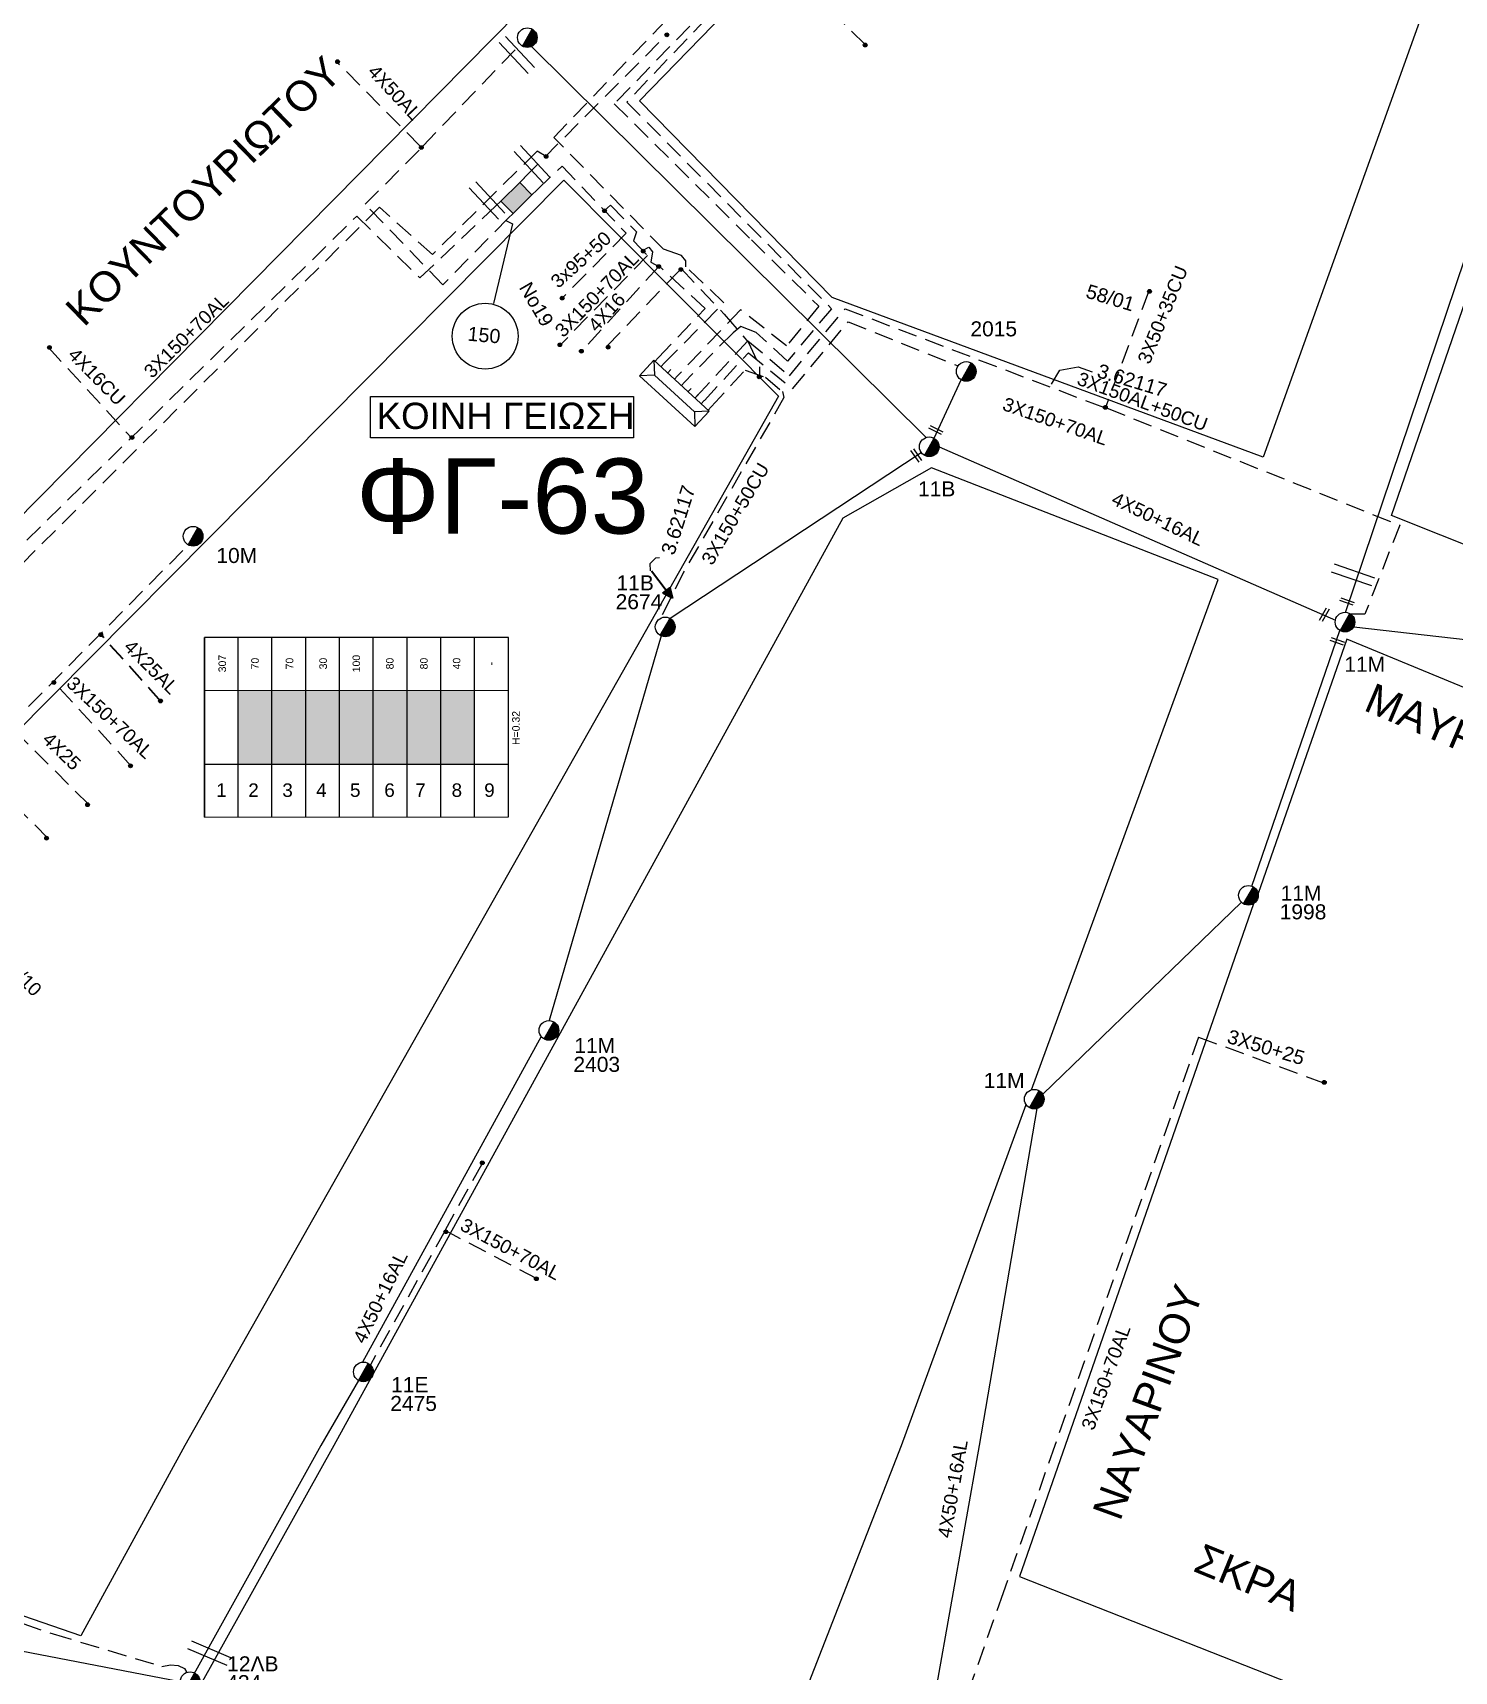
# Model space of a CAD drawing. Header units: millimetres. Extents: x 751 to 1825, y 358 to 872.
# Drawn here: x 1316.4 to 1411.1, y 469 to 578.2 of the extents above; entities that cross this region are included whole.
import ezdxf
from ezdxf.enums import TextEntityAlignment as Align

# ---------------------------------------------------------------- set-up
doc = ezdxf.new("R2010")
doc.units = ezdxf.units.MM
doc.linetypes.add('DASHED', pattern=[19.05, 12.7, -6.35])
for name, color, linetype in [('Link Box 4 Διευθύνσεων', 7, 'Continuous'), ('Άγνωστα', 7, 'Continuous'), ('Ασφαλειοκιβώτια Χ.Τ 9 αναχωρήσεων', 7, 'Continuous'), ('Γέφυρες Εναέριου Δικτύου', 7, 'Continuous'), ('Γυμνά εναέρια ΧΤ (3Φ)   3x50+35CU', 7, 'Continuous'), ('Γυμνά εναέρια ΧΤ (3Φ)   4x16CU', 7, 'Continuous'), ('Γυμνά εναέρια ΧΤ και ΦΟΠ (3Φ)   4x50+16AL', 7, 'Continuous'), ('Εναέρια παροχή ΧΤ 4x16', 7, 'SYN_LINE'), ('Επίτονοι', 7, 'Continuous'), ('Επιγραφές - Σχήματα', 7, 'Continuous'), ('Καλώδια ΧΤ   3x150+50CU', 7, 'DASHED'), ('Καλώδια ΧΤ   3x150AL+50CU', 7, 'DASHED'), ('Καλώδια ΧΤ   3x95+50CU', 7, 'DASHED'), ('Καλώδια ΧΤ   4x25CU', 7, 'DASHED'), ('Μηχανική τομή', 7, 'Continuous'), ('Στύλος ΦΜ', 7, 'Continuous'), ('Στύλος ΦΜ @ 1', 7, 'Continuous'), ('Συνδέσεις', 7, 'Continuous'), ('Τομή', 7, 'Continuous'), ('Υποσταθμός πόλεως', 7, 'Continuous'), ('Υπόβαθρο ΔΕΗ', 7, 'Continuous'), ('Υπόγεια Καλώδια Δικτύου ΧΤ   .15', 7, 'DASHED'), ('Υπόγεια καλώδια Δικτύου ΧΤ και Παρ. ΧΤ - 3X150+70 AL', 7, 'DASHED'), ('Υπόγεια καλώδια Παροχών ΧΤ   4x25', 7, 'DASHED'), ('Υπόγεια καλώδια Παροχών ΧΤ   4x50AL', 7, 'DASHED')]:
    doc.layers.add(name, color=color, linetype=linetype)
doc.styles.get("Standard").update_dxf_attribs({"font": 'arial.ttf'})
doc.linetypes.add('SYN_LINE', pattern='A,0.5,-0.0001,["/\\/\\/\\/",Standard,S=0.1,R=0,X=0,Y=-0.05],-0.25', length=0.7501)

# ---------------------------------------------------------------- blocks, each defined once
blk = doc.blocks.new('ΥΠΑΡΧΩΝ ΤΣΙΜΕΝΤΕΝΙΟΣ ΣΤΥΛΟΣ')
at = {"layer": 'Στύλος ΦΜ'}
blk.add_hatch(color=256, dxfattribs=at).paths.add_polyline_path([(-1.29, -2.28, 0.574793), (2.62, 0, 0.268822), (1.3, 2.27)])
blk.add_line((-1.29, -2.28), (1.3, 2.27), dxfattribs=at)
blk.add_circle((0, 0), 2.62, dxfattribs=at)
at = {"layer": 'Στύλος ΦΜ', "flags": 4}
for tag, p in [('ΑΡΙΘΜΟΣ', (-4.68, 8.05)), ('ΤΥΠΟΣ', (-4.91, 3.03))]:
    blk.add_attdef(tag, p, '', height=4, dxfattribs=at)
blk = doc.blocks.new('ΤΟΜΗ')
at = {"layer": 'Τομή', "ltscale": 40}
for p, q in [((-5.68, 0), (5.68, 0)), ((5.68, -2.33), (-5.68, -2.33))]:
    blk.add_line(p, q, dxfattribs=at)
blk = doc.blocks.new('_ΣΥΝΔΕΣΗ')
at = {"layer": 'Συνδέσεις', "linetype": 'SYN_LINE', "ltscale": 40}
blk.add_hatch(color=256, dxfattribs=at).paths.add_polyline_path([(0.5, -0.01, 1), (-0.5, -0.01, 1)])
at = {"layer": 'Συνδέσεις'}
blk.add_circle((0, -0.01), 0.5, dxfattribs=at)
blk = doc.blocks.new('LINK BOX 4 ΑΝΑΧΩΡΗΣΕΩΝ')
at = {"layer": 'Link Box 4 Διευθύνσεων', "ltscale": 40}
blk.add_hatch(color=256, dxfattribs=at).paths.add_polyline_path([(-3.54, 0), (-3.54, -4.67), (3.54, -4.67), (3.54, 0)])
for p, q in [((-3.54, 0), (-5.33, 0)), ((5.33, 0), (3.54, 0)), ((-3.54, -4.67), (-5.33, -4.67)), ((5.33, -4.67), (3.54, -4.67))]:
    blk.add_line(p, q, dxfattribs=at)
blk.add_lwpolyline([(-3.54, -4.67), (-3.54, 0), (3.54, 0), (3.54, -4.67)], close=True, dxfattribs=at)
blk = doc.blocks.new('ΜΗΧΑΝΙΚΗ ΤΟΜΗ')
at = {"layer": 'Μηχανική τομή', "ltscale": 40}
for p, q in [((-1.89, 0.78), (1.89, 0.78)), ((1.89, 0), (-1.89, 0))]:
    blk.add_line(p, q, dxfattribs=at)
blk = doc.blocks.new('ΕΠΙΤΟΝΟΣ')
at = {"layer": 'Επίτονοι', "lineweight": 40, "ltscale": 40}
blk.add_hatch(color=256, dxfattribs=at).paths.add_polyline_path([(-1.13, 6.47), (0, 9.1), (1.13, 6.47)])
for p, q in [((-1.13, 6.47), (0, 9.1)), ((0, 9.1), (1.13, 6.47)), ((1.13, 6.47), (-1.13, 6.47)), ((-1.13, 6.47), (0, 6.47)), ((0, 6.47), (0, 0))]:
    blk.add_line(p, q, dxfattribs=at)
blk = doc.blocks.new('ΥΠΟΣΤΑΘΜΟΣ ΠΟΛΕΩΣ 9 ΑΝΑΧΩΡΗΣΕΩΝ')
at = {"layer": 'Υποσταθμός πόλεως', "ltscale": 40}
for p, q in [((-9.63, -2.82), (-9.63, -4)), ((-7.12, -2.82), (-7.12, -4)), ((-4.84, -2.82), (-4.84, -4)), ((-2.36, -2.82), (-2.36, -4)), ((0.09, -2.82), (0.09, -4)), ((2.55, -2.82), (2.55, -4)), ((5.02, -2.82), (5.02, -4)), ((7.48, -2.82), (7.48, -4)), ((9.61, -2.82), (9.61, -4))]:
    blk.add_line(p, q, dxfattribs=at)
blk.add_lwpolyline([(-10.02, 2.82), (10.02, 2.82), (10.02, -2.82), (-10.02, -2.82)], close=True, dxfattribs=at)
for points in [[(-7.21, 0), (-10.02, 2.82)], [(-10.02, -2.82), (-7.21, 0)], [(-7.21, 0), (7.21, 0)], [(7.21, 0), (10.02, 2.82)], [(10.02, -2.82), (7.21, 0)]]:
    blk.add_lwpolyline(points, dxfattribs=at)
at = {"layer": 'Υποσταθμός πόλεως', "linetype": 'SYN_LINE', "ltscale": 40, "flags": 1}
for tag, p in [('ΜΕΤΑΣΧΗΜΑΤΙΣΜΟΣ', (10.79, 1.71)), ('ΙΣΧΥΣ', (10.77, -1.08)), ('ΑΡΙΘΜΟΣ', (10.89, -3.8))]:
    blk.add_attdef(tag, p, '', height=1.8, dxfattribs=at)
blk = doc.blocks.new('ΑΣΦΑΛΕΙΟΚΙΒΩΤΙΟ ΥΠΟΣΤΑΘΜΟΥ 9 ΑΝΑΧΩΡΗΣΕΩΝ')
at = {"layer": 'Ασφαλειοκιβώτια Χ.Τ 9 αναχωρήσεων', "ltscale": 40}
for p, q in [((-23.8, 40.36), (24.02, 40.36)), ((-9.72, 40.36), (-9.72, -40.64)), ((9.94, 40.36), (9.94, -40.64)), ((-23.8, 31.36), (24.02, 31.36)), ((-23.8, 22.36), (24.02, 22.36)), ((-23.8, 13.36), (24.02, 13.36)), ((-23.8, 4.36), (24.02, 4.36)), ((-23.8, -4.64), (24.02, -4.64)), ((-23.8, -13.64), (24.02, -13.64)), ((-23.8, -22.64), (24.02, -22.64)), ((-23.8, -31.64), (24.02, -31.64))]:
    blk.add_line(p, q, dxfattribs=at)
at = {"layer": 'Ασφαλειοκιβώτια Χ.Τ 9 αναχωρήσεων'}
blk.add_lwpolyline([(-23.8, -40.64), (24.02, -40.64), (24.02, 40.36), (-23.8, 40.36)], close=True, dxfattribs=at)
for s, p in [('1', (-18.45, 37.24)), ('2', (-18.45, 28.67)), ('3', (-18.45, 19.6)), ('4', (-18.45, 10.58)), ('5', (-18.45, 1.57)), ('6', (-18.45, -7.57)), ('7', (-18.45, -15.81)), ('8', (-18.45, -25.5)), ('9', (-18.45, -34.19))]:
    blk.add_text(s, height=3.6, rotation=270, dxfattribs=at).set_placement(p)
at = {"layer": 'Ασφαλειοκιβώτια Χ.Τ 9 αναχωρήσεων', "ltscale": 40}
for tag, height, p in [('ΟΝΟΜΑ', 5, (-0.16, 44.31)), ('ΚΕΙΜΕΝΟ 1', 2, (17.06, 35.59)), ('ΚΕΙΜΕΝΟ 2', 2, (17.06, 26.88)), ('ΚΕΙΜΕΝΟ 3', 2, (17.06, 17.69)), ('ΚΕΙΜΕΝΟ 4', 2, (17.06, 8.71)), ('ΚΕΙΜΕΝΟ 5', 2, (17.06, -0.13)), ('ΚΕΙΜΕΝΟ 6', 2, (17.06, -9.05)), ('ΚΕΙΜΕΝΟ 7', 2, (17.06, -18.13)), ('ΚΕΙΜΕΝΟ 8', 2, (17.06, -26.85)), ('ΚΕΙΜΕΝΟ 9', 2, (17.06, -35.99)), ('ΣΧ', 2, (-0.1, -42.64))]:
    blk.add_attdef(tag, text='', height=height, dxfattribs=at).set_placement(p, align=Align.MIDDLE_CENTER)

msp = doc.modelspace()

# ---------------------------------------------------------------- hatches: boundary and pattern name
at = {"layer": 'Ασφαλειοκιβώτια Χ.Τ 9 αναχωρήσεων', "ltscale": 0.1}
for color, points in [(1, [(1330.08, 534.35), (1330.08, 529.43), (1332.33, 529.43), (1332.33, 534.35)]), (30, [(1334.58, 534.35), (1332.33, 534.35), (1332.33, 529.43), (1334.58, 529.43)]), (133, [(1336.83, 534.35), (1334.58, 534.35), (1334.58, 529.43), (1336.83, 529.43)]), (85, [(1336.83, 529.43), (1339.08, 529.43), (1339.08, 534.35), (1336.83, 534.35)]), (27, [(1339.08, 534.35), (1339.08, 529.43), (1341.33, 529.43), (1341.33, 534.35)]), (5, [(1341.33, 529.43), (1343.58, 529.44), (1343.58, 534.35), (1341.33, 534.35)]), (2, [(1343.58, 529.44), (1345.83, 529.44), (1345.83, 534.35), (1343.58, 534.35)])]:
    msp.add_hatch(color=color, dxfattribs=at).paths.add_polyline_path(points)

# ---------------------------------------------------------------- linework, layer by layer
at = {"layer": 'Άγνωστα', "color": 2, "linetype": 'DASHED', "ltscale": 0.1}
for points in [[(1358.05, 556.49), (1361.19, 559.79), (1358.11, 562.61)], [(1394.05, 511.24), (1402.29, 508.23)]]:
    msp.add_lwpolyline(points, dxfattribs=at)
at = {"layer": 'Γέφυρες Εναέριου Δικτύου', "color": 190, "ltscale": 20}
msp.add_lwpolyline([(1338.89, 553.92), (1356.4, 553.92), (1356.4, 551.17), (1338.89, 551.17)], close=True, dxfattribs=at)
at = {"layer": 'Γυμνά εναέρια ΧΤ (3Φ)   3x50+35CU', "color": 133, "linetype": 'DASHED', "ltscale": 0.1}
msp.add_lwpolyline([(1390.72, 560.89), (1387.89, 553.31)], dxfattribs=at)
at = {"layer": 'Γυμνά εναέρια ΧΤ (3Φ)   4x16CU', "color": 30, "linetype": 'DASHED', "ltscale": 0.1}
msp.add_lwpolyline([(1317.44, 557.18), (1323.02, 551.13)], dxfattribs=at)
at = {"layer": 'Γυμνά εναέρια ΧΤ και ΦΟΠ (3Φ)   4x50+16AL', "color": 30, "ltscale": 0.1}
for points in [[(1349.62, 577.24), (1375.9, 551.19)], [(1376.43, 551.14), (1378.23, 555.03)], [(1376.76, 550.57), (1403.16, 539.03)], [(1404.38, 538.58), (1428, 535.9)]]:
    msp.add_lwpolyline(points, dxfattribs=at)
at = {"layer": 'Γυμνά εναέρια ΧΤ και ΦΟΠ (3Φ)   4x50+16AL', "color": 85, "ltscale": 0.1}
msp.add_lwpolyline([(1403.83, 539.54), (1414.25, 570.41), (1416.65, 577.24)], dxfattribs=at)
at = {"layer": 'Γυμνά εναέρια ΧΤ και ΦΟΠ (3Φ)   4x50+16AL', "color": 1, "ltscale": 0.1}
for points in [[(1375.58, 550.18), (1358.85, 539.13)], [(1358.25, 537.98), (1350.79, 512.35)], [(1350.26, 511.29), (1338.37, 489.59)], [(1338.1, 488.37), (1335.59, 484.03), (1326.8, 468.21)]]:
    msp.add_lwpolyline(points, dxfattribs=at)
at = {"layer": 'Γυμνά εναέρια ΧΤ και ΦΟΠ (3Φ)   4x50+16AL', "color": 133, "linetype": 'Continuous', "ltscale": 0.1}
for points in [[(1397.59, 521.31), (1403.45, 538.34)], [(1383.67, 507.44), (1396.91, 520.23)], [(1374, 452.29), (1376.59, 467.91), (1379.46, 484.03), (1383.29, 506.48)]]:
    msp.add_lwpolyline(points, dxfattribs=at)
at = {"layer": 'Γυμνά εναέρια ΧΤ και ΦΟΠ (3Φ)   4x50+16AL', "color": 5, "ltscale": 0.1}
msp.add_lwpolyline([(1276.94, 477.83), (1326.22, 468.32)], dxfattribs=at)
at = {"layer": 'Εναέρια παροχή ΧΤ 4x16', "color": 2, "linetype": 'DASHED', "ltscale": 0.1}
msp.add_lwpolyline([(1357.01, 563.66), (1357.44, 563.86), (1357.68, 563.56), (1357.57, 562.88), (1358.09, 562.59), (1352.94, 556.92)], dxfattribs=at)
at = {"layer": 'Επιγραφές - Σχήματα', "ltscale": 0.1}
for points in [[(1347.91, 565.64), (1348.36, 565.43), (1347.08, 560.11)], [(1384.24, 554.74), (1384.8, 555.68), (1386.03, 555.89), (1386.95, 555.56)], [(1357.55, 542.31), (1357.52, 542.8), (1357.89, 543.18), (1358.15, 543.2)]]:
    msp.add_lwpolyline(points, dxfattribs=at)
msp.add_circle((1346.53, 557.94), 2.19, dxfattribs=at)
at = {"layer": 'Καλώδια ΧΤ   3x150+50CU', "color": 1, "linetype": 'DASHED', "ltscale": 0.1}
for points in [[(1354.64, 557.27), (1359.58, 562.44), (1359.58, 562.44), (1359.58, 562.44), (1359.58, 562.44), (1359.58, 562.44), (1362.46, 559.4), (1364.07, 557.52), (1364.81, 555.9), (1364.81, 555.21)], [(1361.59, 553.23), (1363.84, 555.68), (1365.2, 555.21), (1366.33, 554.25), (1366.43, 553.85), (1359.75, 542.22), (1358.22, 539.16)]]:
    msp.add_lwpolyline(points, dxfattribs=at)
at = {"layer": 'Καλώδια ΧΤ   3x150AL+50CU', "color": 85, "linetype": 'DASHED', "ltscale": 0.1}
msp.add_lwpolyline([(1426.59, 626.67), (1426.27, 625.14), (1425.53, 625.08), (1422.6, 616.42), (1421.52, 615.97), (1404.28, 623.02), (1396.8, 615.51), (1391.25, 609.92), (1367.86, 586.02), (1355.97, 573.54), (1369.6, 559.77), (1366.67, 556.28), (1364.58, 558.19), (1363.56, 558.58), (1363.04, 558.17), (1359.8, 554.88)], dxfattribs=at)
at = {"layer": 'Καλώδια ΧΤ   3x150AL+50CU', "color": 27, "linetype": 'DASHED', "lineweight": -2, "ltscale": 0.1}
msp.add_lwpolyline([(1404.18, 623.76), (1404.18, 623.76), (1395.99, 615.51), (1355.13, 573.42), (1364.26, 564.36), (1368.75, 559.94), (1366.61, 557.3), (1363.54, 559.7), (1359.35, 555.3)], dxfattribs=at)
at = {"layer": 'Καλώδια ΧΤ   3x150AL+50CU', "color": 30, "linetype": 'DASHED', "ltscale": 0.1}
for points in [[(1350.59, 569.91), (1350, 570.27), (1343.02, 563.38), (1339.49, 566.53), (1291.02, 518.17)], [(1287.05, 514.51), (1287.45, 514.16), (1287.02, 513.34), (1289.61, 509.84), (1276.25, 495.82), (1276.55, 495.59), (1277.35, 495.95), (1286.38, 505.58), (1289.62, 508.8), (1290.33, 509.01), (1290.8, 508.5), (1292.03, 508.88), (1326.76, 544.04)], [(1317.43, 524.48), (1312.49, 529.41)]]:
    msp.add_lwpolyline(points, dxfattribs=at)
at = {"layer": 'Καλώδια ΧΤ   3x150AL+50CU', "color": 133, "linetype": 'DASHED', "ltscale": 0.1}
for points in [[(1360.61, 553.93), (1364.03, 557.64), (1364.03, 557.64), (1366.79, 555.31), (1370.5, 559.77), (1387.72, 553.2)], [(1387.95, 553.14), (1407.44, 545.35), (1405.13, 539.43), (1404.11, 539.43)]]:
    msp.add_lwpolyline(points, dxfattribs=at)
at = {"layer": 'Καλώδια ΧΤ   3x95+50CU', "color": 2, "linetype": 'DASHED', "ltscale": 0.1}
msp.add_lwpolyline([(1349.97, 567.67), (1351.65, 569.27), (1355.92, 564.8), (1351.71, 560.52)], dxfattribs=at)
at = {"layer": 'Καλώδια ΧΤ   4x25CU', "color": 30, "linetype": 'DASHED', "lineweight": 40, "ltscale": 0.1}
msp.add_lwpolyline([(1324.96, 533.59), (1321.02, 537.97)], dxfattribs=at)
at = {"layer": 'Υπόβαθρο ΔΕΗ', "lineweight": -2, "ltscale": 0.1}
msp.add_lwpolyline([(1384.27, 615.51), (1261.85, 491.51), (1224.72, 504.92), (1223.89, 512.45), (1328.63, 615.51), (1372.4, 658.23), (1399.84, 631.21)], close=True, dxfattribs=at)
msp.add_lwpolyline([(1421.88, 615.51), (1398.35, 549.89), (1369.65, 560.51), (1356.81, 573.62), (1397.54, 615.51), (1404.29, 622.42), (1421.88, 615.5)], dxfattribs=at)
at = {"layer": 'Υπόβαθρο ΔΕΗ', "ltscale": 0.1}
for points in [[(1423.33, 593.7), (1430.04, 611.76), (1462.85, 599.25), (1451.82, 568.73), (1439.25, 532.75), (1423.33, 539.45), (1406.9, 545.99)], [(1326.52, 484.03), (1319.6, 471.35), (1303.75, 476.82), (1291.91, 480.88), (1282.82, 484.03), (1279.04, 485.42), (1278.31, 494.26), (1351.76, 568.34), (1366.06, 553.95)]]:
    msp.add_lwpolyline(points, close=True, dxfattribs=at)
for points in [[(1382.92, 507.73), (1395.34, 541.73), (1376.26, 549.18), (1370.36, 545.82), (1336.45, 484.03), (1327.57, 468.09), (1342.13, 463.15), (1363.47, 456.03), (1367.76, 467.37), (1374.26, 484.03), (1382.56, 506.75)], [(1397.7, 520.13), (1385.17, 484.03), (1382.12, 475.31), (1401.61, 467.63), (1414.93, 462.32), (1416.65, 467.35), (1419.03, 474.35), (1422.39, 484.03), (1423.33, 486.98), (1436.25, 524.18), (1423.33, 529.75), (1403.93, 537.75), (1398.02, 520.82)]]:
    msp.add_lwpolyline(points, dxfattribs=at)
at = {"layer": 'Υπόγεια Καλώδια Δικτύου ΧΤ   .15', "color": 5, "linetype": 'DASHED', "ltscale": 0.1}
msp.add_lwpolyline([(1358.44, 556.13), (1362.43, 560.17), (1359.9, 562.57), (1359.9, 562.95), (1359.6, 563.32), (1358.41, 563.73), (1351.1, 571.18), (1359.13, 579.56), (1360.09, 579.56), (1364.6, 584.25)], dxfattribs=at)
at = {"layer": 'Υπόγεια καλώδια Δικτύου ΧΤ και Παρ. ΧΤ - 3X150+70 AL', "color": 5, "linetype": 'DASHED', "ltscale": 0.1}
msp.add_lwpolyline([(1371.85, 577.37), (1364.75, 584.25)], dxfattribs=at)
at = {"layer": 'Υπόγεια καλώδια Δικτύου ΧΤ και Παρ. ΧΤ - 3X150+70 AL', "color": 30, "linetype": 'DASHED', "ltscale": 0.1}
for points in [[(1349.14, 568.5), (1358.64, 578.04)], [(1290.18, 518.98), (1337.98, 565.94), (1342.19, 561.82), (1347.25, 566.63)], [(1361.13, 553.66), (1364.06, 556.84), (1364.06, 556.84), (1367.01, 554.43), (1370.71, 558.9), (1378.03, 555.96)], [(1322.92, 529.35), (1317.88, 534.82)]]:
    msp.add_lwpolyline(points, dxfattribs=at)
at = {"layer": 'Υπόγεια καλώδια Δικτύου ΧΤ και Παρ. ΧΤ - 3X150+70 AL', "color": 2, "linetype": 'DASHED', "ltscale": 0.1}
for points in [[(1354.47, 566.32), (1354.89, 566.67), (1356.6, 564.9), (1356.4, 564.3), (1357.35, 563.31), (1351.57, 557.39)], [(1280.02, 515.94), (1288.74, 507.12), (1276, 494.13), (1278.15, 491.69), (1278.6, 485.13), (1281.72, 484.04), (1287.99, 481.83), (1298.67, 478.1), (1308.53, 474.65), (1317.75, 471.49), (1324.99, 469.32), (1325.58, 469.43), (1326.08, 469.39), (1326.51, 469.19), (1326.66, 468.92)]]:
    msp.add_lwpolyline(points, dxfattribs=at)
at = {"layer": 'Υπόγεια καλώδια Δικτύου ΧΤ και Παρ. ΧΤ - 3X150+70 AL', "color": 62, "linetype": 'DASHED', "ltscale": 0.1}
msp.add_lwpolyline([(1394.05, 511.24), (1394.05, 511.24), (1384.47, 484.03), (1381.03, 474.22), (1377.15, 463.22), (1373.05, 452.81), (1372.93, 452.38), (1373.06, 452), (1373.45, 451.87)], dxfattribs=at)
at = {"layer": 'Υπόγεια καλώδια Δικτύου ΧΤ και Παρ. ΧΤ - 3X150+70 AL', "color": 1, "linetype": 'DASHED', "ltscale": 0.1}
for points in [[(1343.86, 498.36), (1346.37, 502.89)], [(1349.96, 495.16), (1343.86, 498.36), (1338.89, 489.41)]]:
    msp.add_lwpolyline(points, dxfattribs=at)
at = {"layer": 'Υπόγεια καλώδια Παροχών ΧΤ   4x25', "color": 30, "linetype": 'DASHED', "ltscale": 0.1}
msp.add_lwpolyline([(1320.13, 526.73), (1314.96, 531.89)], dxfattribs=at)
at = {"layer": 'Υπόγεια καλώδια Παροχών ΧΤ   4x50AL', "color": 2, "linetype": 'DASHED', "ltscale": 0.1}
for points in [[(1342.37, 570.6), (1348.87, 577.37)], [(1342.2, 570.6), (1336.59, 576.27)], [(1348.07, 565.8), (1343.71, 561.37), (1338.54, 566.73), (1342.21, 570.41)]]:
    msp.add_lwpolyline(points, dxfattribs=at)

# ---------------------------------------------------------------- block references
at = {"layer": 'Link Box 4 Διευθύνσεων', "ltscale": 0.1, "xscale": 0.250000000000039, "yscale": 0.250000000000039, "zscale": 0.250000000000039, "rotation": 224.5817532609212}
msp.add_blockref('LINK BOX 4 ΑΝΑΧΩΡΗΣΕΩΝ', (1349.02, 566.73), dxfattribs=at)
at = {"layer": 'Ασφαλειοκιβώτια Χ.Τ 9 αναχωρήσεων', "ltscale": 0.1}
ref = msp.add_blockref('ΑΣΦΑΛΕΙΟΚΙΒΩΤΙΟ ΥΠΟΣΤΑΘΜΟΥ 9 ΑΝΑΧΩΡΗΣΕΩΝ', (1337.92, 531.86), dxfattribs=dict(at, xscale=0.2499999999999999, yscale=0.2499999999999999, zscale=0.2499999999999999, rotation=90.01371241110141))
ref.add_attrib('ΣΧ', 'H=0.32', dxfattribs={"ltscale": 40, "height": 0.5, "rotation": 90.0137}).set_placement((1348.58, 531.84), align=Align.MIDDLE_CENTER)
ref.add_attrib('ΚΕΙΜΕΝΟ 2', '70', dxfattribs={"ltscale": 40, "height": 0.5, "rotation": 90.0137}).set_placement((1331.2, 536.13), align=Align.MIDDLE_CENTER)
ref.add_attrib('ΚΕΙΜΕΝΟ 1', '307', dxfattribs={"ltscale": 40, "height": 0.5, "rotation": 90.0137}).set_placement((1329.02, 536.13), align=Align.MIDDLE_CENTER)
ref.add_attrib('ΚΕΙΜΕΝΟ 3', '70', dxfattribs={"ltscale": 40, "height": 0.5, "rotation": 90.0137}).set_placement((1333.5, 536.13), align=Align.MIDDLE_CENTER)
ref.add_attrib('ΚΕΙΜΕΝΟ 4', '30', dxfattribs={"ltscale": 40, "height": 0.5, "rotation": 90.0137}).set_placement((1335.74, 536.13), align=Align.MIDDLE_CENTER)
ref.add_attrib('ΚΕΙΜΕΝΟ 5', '100', dxfattribs={"ltscale": 40, "height": 0.5, "rotation": 90.0137}).set_placement((1337.95, 536.13), align=Align.MIDDLE_CENTER)
ref.add_attrib('ΚΕΙΜΕΝΟ 6', '80', dxfattribs={"ltscale": 40, "height": 0.5, "rotation": 90.0137}).set_placement((1340.18, 536.13), align=Align.MIDDLE_CENTER)
ref.add_attrib('ΚΕΙΜΕΝΟ 7', '80', dxfattribs={"ltscale": 40, "height": 0.5, "rotation": 90.0137}).set_placement((1342.45, 536.13), align=Align.MIDDLE_CENTER)
ref.add_attrib('ΚΕΙΜΕΝΟ 8', '40', dxfattribs={"ltscale": 40, "height": 0.5, "rotation": 90.0137}).set_placement((1344.63, 536.13), align=Align.MIDDLE_CENTER)
ref.add_attrib('ΚΕΙΜΕΝΟ 9', '-', dxfattribs={"ltscale": 40, "height": 0.5, "rotation": 90.0137}).set_placement((1346.92, 536.13), align=Align.MIDDLE_CENTER)
at = {"layer": 'Επιγραφές - Σχήματα', "ltscale": 0.1, "xscale": 0.2499999999999334, "yscale": 0.2499999999999334, "zscale": 0.2499999999999334, "rotation": 217.6037873696218}
msp.add_blockref('ΕΠΙΤΟΝΟΣ', (1357.61, 542.28), dxfattribs=at)
at = {"layer": 'Μηχανική τομή', "ltscale": 0.1}
for p, xscale, yscale, zscale, rotation in [((1376.5, 551.6), 0.2500000000000657, 0.2500000000000657, 0.2500000000000657, 333.4536130380715), ((1375.16, 549.93), 0.2500000000000322, 0.2500000000000322, 0.2500000000000322, 304.4939594234535), ((1403.9, 540.17), 0.2499999999999995, 0.2499999999999995, 0.2499999999999995, 340.538027946107), ((1402.34, 539.44), 0.2499999999999961, 0.2499999999999961, 0.2499999999999961, 240.635699106696), ((1403.26, 537.52), 0.2499999999999995, 0.2499999999999995, 0.2499999999999995, 340.538027946107)]:
    msp.add_blockref('ΜΗΧΑΝΙΚΗ ΤΟΜΗ', p, dxfattribs=dict(at, xscale=xscale, yscale=yscale, zscale=zscale, rotation=rotation))
at = {"layer": 'Στύλος ΦΜ @ 1', "ltscale": 0.1}
ref = msp.add_blockref('ΥΠΑΡΧΩΝ ΤΣΙΜΕΝΤΕΝΙΟΣ ΣΤΥΛΟΣ', (1349.34, 577.83), dxfattribs=dict(at, xscale=0.25, yscale=0.25, zscale=0.25))
ref.add_attrib('ΤΥΠΟΣ', '11EB', (1345.99, 579.54), dxfattribs={"layer": 'Στύλος ΦΜ', "height": 1, "flags": 4})
ref = msp.add_blockref('ΥΠΑΡΧΩΝ ΤΣΙΜΕΝΤΕΝΙΟΣ ΣΤΥΛΟΣ', (1378.57, 555.59), dxfattribs=dict(at, xscale=0.25, yscale=0.25, zscale=0.25))
ref.add_attrib('ΤΥΠΟΣ', '2015', (1378.85, 557.93), dxfattribs={"layer": 'Στύλος ΦΜ', "height": 1, "flags": 4})
ref = msp.add_blockref('ΥΠΑΡΧΩΝ ΤΣΙΜΕΝΤΕΝΙΟΣ ΣΤΥΛΟΣ', (1376.11, 550.57), dxfattribs=dict(at, xscale=0.25, yscale=0.25, zscale=0.25))
ref.add_attrib('ΤΥΠΟΣ', '11B', (1375.36, 547.27), dxfattribs={"layer": 'Στύλος ΦΜ', "height": 1, "flags": 4})
ref = msp.add_blockref('ΥΠΑΡΧΩΝ ΤΣΙΜΕΝΤΕΝΙΟΣ ΣΤΥΛΟΣ', (1327.08, 544.61), dxfattribs=dict(at, xscale=0.25, yscale=0.25, zscale=0.25))
ref.add_attrib('ΤΥΠΟΣ', '10M', (1328.63, 542.83), dxfattribs={"layer": 'Στύλος ΦΜ', "height": 1, "flags": 4})
ref = msp.add_blockref('ΥΠΑΡΧΩΝ ΤΣΙΜΕΝΤΕΝΙΟΣ ΣΤΥΛΟΣ', (1358.52, 538.57), dxfattribs=dict(at, xscale=0.25, yscale=0.25, zscale=0.25))
ref.add_attrib('ΤΥΠΟΣ', '2674', (1355.22, 539.75), dxfattribs={"layer": 'Στύλος ΦΜ', "height": 1, "flags": 4})
ref.add_attrib('ΑΡΙΘΜΟΣ', '11B', (1355.28, 541.01), dxfattribs={"layer": 'Στύλος ΦΜ', "height": 1, "flags": 4})
ref = msp.add_blockref('ΥΠΑΡΧΩΝ ΤΣΙΜΕΝΤΕΝΙΟΣ ΣΤΥΛΟΣ', (1403.8, 538.89), dxfattribs=dict(at, xscale=0.25, yscale=0.25, zscale=0.25))
ref.add_attrib('ΤΥΠΟΣ', '11M', (1403.75, 535.58), dxfattribs={"layer": 'Στύλος ΦΜ', "height": 1, "flags": 4})
ref = msp.add_blockref('ΥΠΑΡΧΩΝ ΤΣΙΜΕΝΤΕΝΙΟΣ ΣΤΥΛΟΣ', (1397.37, 520.69), dxfattribs=dict(at, xscale=0.25, yscale=0.25, zscale=0.25))
ref.add_attrib('ΤΥΠΟΣ', '1998', (1399.45, 519.09), dxfattribs={"layer": 'Στύλος ΦΜ', "height": 1, "flags": 4})
ref.add_attrib('ΑΡΙΘΜΟΣ', '11M', (1399.51, 520.34), dxfattribs={"layer": 'Στύλος ΦΜ', "height": 1, "flags": 4})
ref = msp.add_blockref('ΥΠΑΡΧΩΝ ΤΣΙΜΕΝΤΕΝΙΟΣ ΣΤΥΛΟΣ', (1350.78, 511.69), dxfattribs=dict(at, xscale=0.25, yscale=0.25, zscale=0.25))
ref.add_attrib('ΤΥΠΟΣ', '2403', (1352.41, 508.93), dxfattribs={"layer": 'Στύλος ΦΜ', "height": 1, "flags": 4})
ref.add_attrib('ΑΡΙΘΜΟΣ', '11M', (1352.47, 510.18), dxfattribs={"layer": 'Στύλος ΦΜ', "height": 1, "flags": 4})
ref = msp.add_blockref('ΥΠΑΡΧΩΝ ΤΣΙΜΕΝΤΕΝΙΟΣ ΣΤΥΛΟΣ', (1383.1, 507.11), dxfattribs=dict(at, xscale=0.25, yscale=0.25, zscale=0.25))
ref.add_attrib('ΤΥΠΟΣ', '11M', (1379.74, 507.86), dxfattribs={"layer": 'Στύλος ΦΜ', "height": 1, "flags": 4})
ref = msp.add_blockref('ΥΠΑΡΧΩΝ ΤΣΙΜΕΝΤΕΝΙΟΣ ΣΤΥΛΟΣ', (1338.42, 488.94), dxfattribs=dict(at, xscale=0.25, yscale=0.25, zscale=0.25))
ref.add_attrib('ΤΥΠΟΣ', '2475', (1340.21, 486.34), dxfattribs={"layer": 'Στύλος ΦΜ', "height": 1, "flags": 4})
ref.add_attrib('ΑΡΙΘΜΟΣ', '11E', (1340.27, 487.59), dxfattribs={"layer": 'Στύλος ΦΜ', "height": 1, "flags": 4})
ref = msp.add_blockref('ΥΠΑΡΧΩΝ ΤΣΙΜΕΝΤΕΝΙΟΣ ΣΤΥΛΟΣ', (1326.88, 468.3), dxfattribs=dict(at, xscale=0.25, yscale=0.25, zscale=0.25))
ref.add_attrib('ΤΥΠΟΣ', '434', (1329.29, 467.74), dxfattribs={"layer": 'Στύλος ΦΜ', "height": 1, "flags": 4})
ref.add_attrib('ΑΡΙΘΜΟΣ', '12ΛB', (1329.35, 468.99), dxfattribs={"layer": 'Στύλος ΦΜ', "height": 1, "flags": 4})
at = {"layer": 'Συνδέσεις', "ltscale": 0.1, "xscale": 0.25, "yscale": 0.25, "zscale": 0.25}
for p in [(1358.63, 578.02), (1371.84, 577.34), (1336.7, 576.23), (1342.28, 570.51), (1350.59, 569.92), (1354.48, 566.3), (1357.06, 563.61), (1358.09, 562.58), (1359.57, 562.38), (1351.66, 560.48), (1390.78, 560.93), (1317.51, 557.19), (1351.51, 557.37), (1352.94, 556.94), (1354.72, 557.21), (1364.79, 555.23), (1387.84, 553.2), (1323.01, 551.19), (1320.93, 538.06), (1317.81, 534.87), (1324.91, 533.64), (1322.91, 529.32), (1320.05, 526.73), (1317.32, 524.5), (1402.42, 508.23), (1346.34, 502.87), (1343.91, 498.28), (1349.94, 495.15)]:
    msp.add_blockref('_ΣΥΝΔΕΣΗ', p, dxfattribs=at)
at = {"layer": 'Τομή', "ltscale": 0.1}
for p, xscale, yscale, zscale, rotation in [((1348.85, 576.87), 0.2499999999999984, 0.2499999999999984, 0.2499999999999984, 313.0616573442794), ((1349.85, 569.6), 0.2499999999999984, 0.2499999999999984, 0.2499999999999984, 313.0616573442794), ((1346.87, 567.18), 0.2499999999999984, 0.2499999999999984, 0.2499999999999984, 313.0616573442794), ((1404.43, 542.31), 0.2500000000000904, 0.2500000000000904, 0.2500000000000904, 341.1281843913741), ((1328.27, 470.47), 0.2499999999998338, 0.2499999999998338, 0.2499999999998338, 336.8891709687351)]:
    msp.add_blockref('ΤΟΜΗ', p, dxfattribs=dict(at, xscale=xscale, yscale=yscale, zscale=zscale, rotation=rotation))
at = {"layer": 'Υποσταθμός πόλεως', "xscale": 0.2500000000000477, "yscale": 0.2500000000000477, "zscale": 0.2500000000000477, "rotation": 137.3349253748566}
msp.add_blockref('ΥΠΟΣΤΑΘΜΟΣ ΠΟΛΕΩΣ 9 ΑΝΑΧΩΡΗΣΕΩΝ', (1359.14, 554.13), dxfattribs=at)

# ---------------------------------------------------------------- texts
at = {"layer": 'Άγνωστα', "ltscale": 0.1, "insert": (1396.15, 511.78), "char_height": 0.9, "width": 30.7778, "attachment_point": 1, "rotation": 343.3135}
msp.add_mtext('{\\H1.042x;3X50+25}', dxfattribs=at)
at = {"layer": 'Γυμνά εναέρια ΧΤ (3Φ)   3x50+35CU', "color": 7, "ltscale": 0.1, "insert": (1389.95, 556.35), "char_height": 0.9, "width": 84.1859, "attachment_point": 1, "rotation": 68.0564}
msp.add_mtext('3X50+35CU', dxfattribs=at)
at = {"layer": 'Γυμνά εναέρια ΧΤ (3Φ)   4x16CU', "color": 7, "ltscale": 0.1, "insert": (1319.32, 557.26), "char_height": 0.9, "width": 84.1859, "attachment_point": 1, "rotation": 314.5117}
msp.add_mtext('4X16CU', dxfattribs=at)
at = {"layer": 'Γυμνά εναέρια ΧΤ και ΦΟΠ (3Φ)   4x50+16AL', "color": 7, "ltscale": 0.1, "char_height": 0.9, "width": 84.1859, "attachment_point": 1}
for insert, rotation in [((1388.56, 547.6), 334.327), ((1337.69, 491.15), 63.8892), ((1376.66, 477.98), 80.097)]:
    msp.add_mtext('4X50+16AL', dxfattribs=dict(at, insert=insert, rotation=rotation))
at = {"layer": 'Εναέρια παροχή ΧΤ 4x16', "color": 7, "linetype": 'DASHED', "ltscale": 0.1, "insert": (1353.3, 558.76), "char_height": 0.9, "width": 84.1859, "attachment_point": 1, "rotation": 47.7031}
msp.add_mtext('4X16', dxfattribs=at)
at = {"layer": 'Επιγραφές - Σχήματα', "ltscale": 0.1, "char_height": 2, "attachment_point": 5}
for s, insert, rotation in [('ΚΟΥΝΤΟΥΡΙΩΤΟΥ', (1327.77, 567.6), 44.1698), ('ΜΑΥΡΟΓΕΝΟΥΣ ', (1415.13, 529.79), 336.9332), ('ΝΑΥΑΡΙΝΟΥ', (1390.68, 486.93), 70), ('ΣΚΡΑ', (1397.36, 475.24), 337.7273)]:
    msp.add_mtext(s, dxfattribs=dict(at, insert=insert, rotation=rotation))
at = {"layer": 'Επιγραφές - Σχήματα', "ltscale": 0.1, "char_height": 0.9, "attachment_point": 1}
for s, insert, width, rotation in [('{\\H1.042x;No19}', (1349.57, 561.66), 17.2556, 300.1339), ('\\pt0.9;{\\H1.042x;58/01}', (1386.74, 561.43), 28.3667, 343.1188), ('{\\H1.042x;150}', (1345.41, 558.58), 17.2556, 354.9448), ('\\pt0.9;{\\H1.042x;3.62117}', (1387.49, 556.13), 28.3667, 343.1188), ('\\pt0.9;{\\H1.042x;3.62117}', (1358.22, 543.58), 28.3667, 72.3655)]:
    msp.add_mtext(s, dxfattribs=dict(at, insert=insert, width=width, rotation=rotation))
at = {"layer": 'Επιγραφές - Σχήματα', "color": 190, "ltscale": 0.1, "insert": (1339.3, 553.51), "char_height": 1.75, "width": 17.5655, "attachment_point": 1}
msp.add_mtext('KOINH ΓΕΙΩΣΗ', dxfattribs=at)
at = {"layer": 'Επιγραφές - Σχήματα', "insert": (1337.93, 549.79), "char_height": 5, "width": 6.9489, "attachment_point": 1}
msp.add_mtext('ΦΓ-63', dxfattribs=at)
at = {"layer": 'Επιγραφές - Σχήματα', "color": 7, "ltscale": 0.1, "insert": (1314.37, 517.24), "char_height": 0.9, "width": 84.1859, "attachment_point": 1, "rotation": 314.9215}
msp.add_mtext('170/10', dxfattribs=at)
at = {"layer": 'Καλώδια ΧΤ   3x150+50CU', "color": 7, "linetype": 'DASHED', "ltscale": 0.1, "insert": (1360.88, 543.07), "char_height": 0.9, "width": 84.1859, "attachment_point": 1, "rotation": 59.5466}
msp.add_mtext('3X150+50CU', dxfattribs=at)
at = {"layer": 'Καλώδια ΧΤ   3x150AL+50CU', "color": 7, "linetype": 'DASHED', "ltscale": 0.1, "insert": (1386.19, 555.59), "char_height": 0.9, "width": 84.1859, "attachment_point": 1, "rotation": 339.7736}
msp.add_mtext('3X150AL+50CU', dxfattribs=at)
at = {"layer": 'Καλώδια ΧΤ   3x95+50CU', "linetype": 'DASHED', "ltscale": 0.1, "insert": (1350.8, 561.75), "char_height": 0.9, "width": 24.2262, "attachment_point": 1, "rotation": 42.0121}
msp.add_mtext('{\\H1x;3x95+50}', dxfattribs=at)
at = {"layer": 'Καλώδια ΧΤ   4x25CU', "color": 7, "linetype": 'DASHED', "ltscale": 0.1, "insert": (1323.04, 537.81), "char_height": 0.9, "width": 84.1859, "attachment_point": 1, "rotation": 314.9215}
msp.add_mtext('4X25AL', dxfattribs=at)
at = {"layer": 'Υπόγεια καλώδια Δικτύου ΧΤ και Παρ. ΧΤ - 3X150+70 AL', "color": 7, "linetype": 'DASHED', "ltscale": 0.1, "char_height": 0.9, "width": 84.1859, "attachment_point": 1}
for insert, rotation in [((1351.09, 558.43), 45.6727), ((1323.71, 555.72), 44.7622), ((1381.21, 553.9), 340.7359), ((1319.19, 535.36), 316.8707), ((1345.21, 499.23), 332.1141), ((1386.21, 485.29), 70.1631)]:
    msp.add_mtext('3X150+70AL', dxfattribs=dict(at, insert=insert, rotation=rotation))
at = {"layer": 'Υπόγεια καλώδια Παροχών ΧΤ   4x25', "color": 7, "linetype": 'DASHED', "ltscale": 0.1, "insert": (1317.6, 531.64), "char_height": 0.9, "width": 84.1859, "attachment_point": 1, "rotation": 315.7577}
msp.add_mtext('4X25', dxfattribs=at)
at = {"layer": 'Υπόγεια καλώδια Παροχών ΧΤ   4x50AL', "color": 7, "linetype": 'DASHED', "ltscale": 0.1, "insert": (1339.31, 576.12), "char_height": 0.9, "width": 84.1859, "attachment_point": 1, "rotation": 313.075}
msp.add_mtext('4X50AL', dxfattribs=at)

doc.saveas('drawing.dxf')
